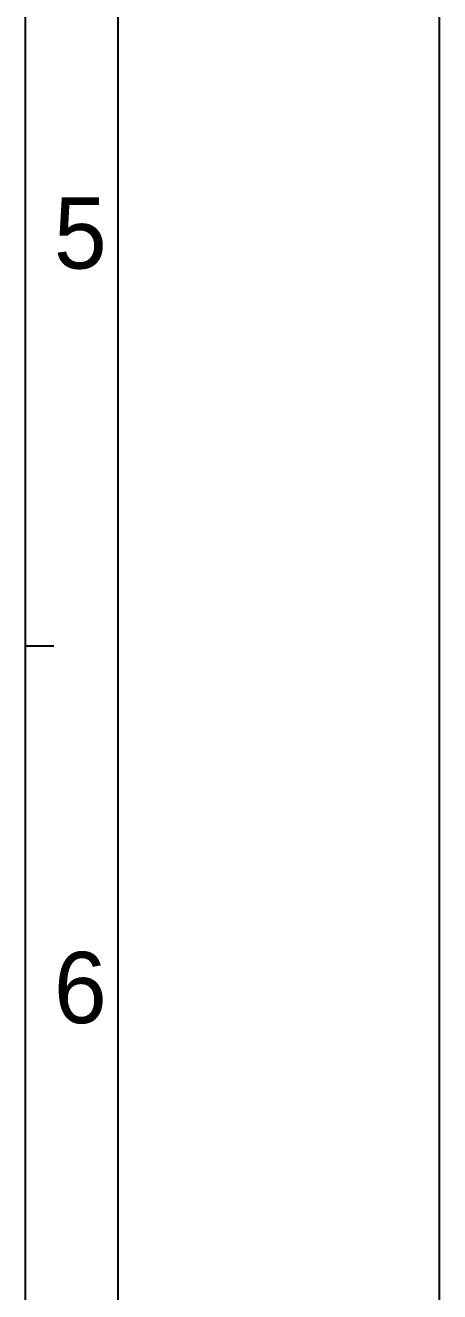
# Model space of a CAD drawing. Header units: millimetres. Extents: x 0 to 594, y 0 to 420.
# Drawn here: x 564.9 to 594, y 88.9 to 177.9 of the extents above; entities that cross this region are included whole.
import ezdxf

# ---------------------------------------------------------------- set-up
doc = ezdxf.new("R2010")
doc.units = ezdxf.units.MM
doc.header["$LTSCALE"] = 32.67
doc.layers.get('0').update_dxf_attribs({"linetype": 'CONTINUOUS'})
doc.styles.add('TEXTSTYLE_2', font='txt')

msp = doc.modelspace()

# ---------------------------------------------------------------- linework, layer by layer
at = {"color": 7, "linetype": 'CONTINUOUS'}
for p, q in [((594, 0), (594, 420)), ((571.422, 405.309), (571.422, 20.309)), ((564.922, 28.309), (564.922, 397.309)), ((564.922, 134.309), (566.922, 134.309))]:
    msp.add_line(p, q, dxfattribs=at)

# ---------------------------------------------------------------- texts
at = {"color": 7, "linetype": 'CONTINUOUS', "char_height": 5, "width": 5, "attachment_point": 1, "line_spacing_factor": 0.9, "style": 'TEXTSTYLE_2'}
for s, insert in [('5', (566.922, 165.809)), ('6', (566.922, 112.809))]:
    msp.add_mtext(s, dxfattribs=dict(at, insert=insert))

doc.saveas('drawing.dxf')
